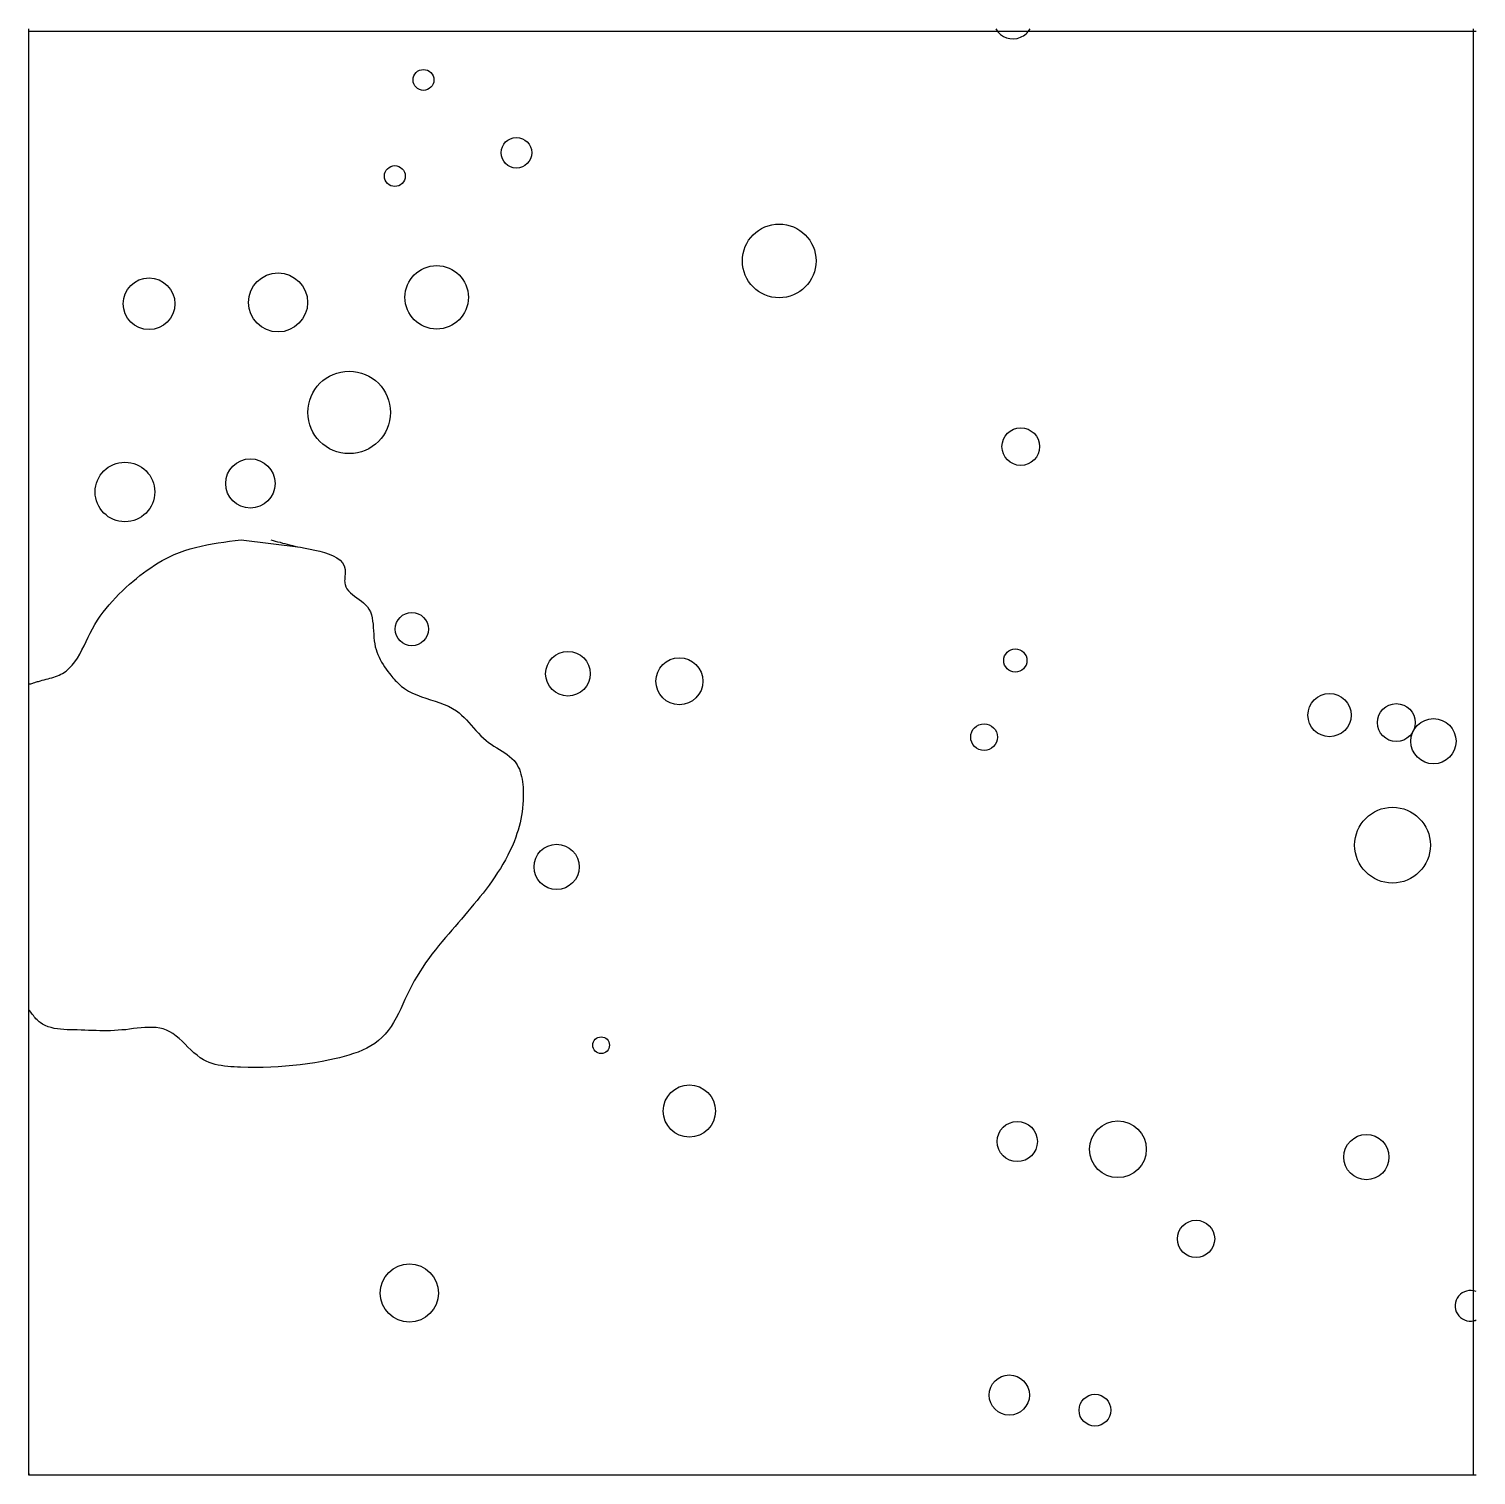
# Model space of a CAD drawing. Extents: x 3.075 to 4.061, y 1.566 to 2.551.
import ezdxf

# ---------------------------------------------------------------- set-up
doc = ezdxf.new("R2010")
doc.units = 0
for name, color, linetype in [('LAYER1', 7, 'CONTINUOUS'), ('LAYER10', 1, 'CONTINUOUS'), ('LAYER12', 5, 'CONTINUOUS')]:
    doc.layers.add(name, color=color, linetype=linetype)

msp = doc.modelspace()

# ---------------------------------------------------------------- linework, layer by layer
at = {"layer": 'LAYER1', "color": 7, "linetype": 'CONTINUOUS'}
msp.add_lwpolyline([(3.2197, 2.2028), (3.2601, 2.1977)], dxfattribs=at)
for centre, radius in [((3.3439, 2.5161), 0.0071), ((3.4072, 2.4665), 0.0104), ((3.3244, 2.4506), 0.0071), ((3.5862, 2.3928), 0.0251), ((3.3529, 2.368), 0.0216), ((3.157, 2.3636), 0.0176), ((3.2449, 2.3645), 0.0201), ((3.2933, 2.2896), 0.0281), ((3.7507, 2.2663), 0.0128), ((3.226, 2.2412), 0.0168), ((3.1406, 2.2354), 0.0203), ((3.336, 2.142), 0.0113), ((3.4423, 2.1116), 0.0152), ((3.5182, 2.1065), 0.016), ((3.747, 2.1206), 0.0079), ((3.961, 2.0834), 0.0147), ((4.0065, 2.0783), 0.0129), ((4.0318, 2.0656), 0.0154), ((3.7257, 2.0684), 0.0091), ((4.0039, 1.9948), 0.0258), ((3.4346, 1.98), 0.0154), ((3.4649, 1.8585), 0.0057), ((3.525, 1.8137), 0.0178), ((3.7483, 1.7929), 0.0137), ((3.8169, 1.7876), 0.0193), ((3.9861, 1.7823), 0.0154), ((3.8701, 1.7266), 0.0127), ((3.3343, 1.6897), 0.0198), ((3.7429, 1.6202), 0.0137), ((3.8012, 1.6099), 0.0108)]:
    msp.add_circle(centre, radius, dxfattribs=at)
for centre, radius, start, end in [((3.7454, 2.5576), 0.0135, -149.9298, -67.6307), ((3.7454, 2.5576), 0.0135, -67.6309, -30.0704), ((4.0569, 1.681), 0.0104, 68.1045, -76.037), ((4.0569, 1.681), 0.0104, -76.0368, -68.1042)]:
    msp.add_arc(centre, radius, start, end, dxfattribs=at)
at = {"layer": 'LAYER10', "color": 1, "linetype": 'CONTINUOUS'}
for points in [[(3.2399, 2.2028), (3.2415, 2.2024), (3.243, 2.2019), (3.2446, 2.2015), (3.2462, 2.2011), (3.2478, 2.2006), (3.2495, 2.2002), (3.2511, 2.1998), (3.2528, 2.1994), (3.2546, 2.1989), (3.2564, 2.1985), (3.2582, 2.1981), (3.2601, 2.1977), (3.2634, 2.1971), (3.2667, 2.1964), (3.27, 2.1958), (3.2734, 2.195), (3.2766, 2.1941), (3.2796, 2.1931), (3.2824, 2.1919), (3.2849, 2.1906), (3.2871, 2.189), (3.2887, 2.1871), (3.2899, 2.185), (3.2905, 2.1825), (3.2906, 2.1817), (3.2906, 2.1809), (3.2905, 2.1801), (3.2905, 2.1792), (3.2904, 2.1783), (3.2904, 2.1775), (3.2903, 2.1766), (3.2903, 2.1757), (3.2902, 2.1749), (3.2903, 2.174), (3.2904, 2.1732), (3.2905, 2.1724), (3.291, 2.1708), (3.2918, 2.1694), (3.2929, 2.168), (3.2941, 2.1668), (3.2955, 2.1656), (3.297, 2.1644), (3.2985, 2.1633), (3.3001, 2.1621), (3.3016, 2.161), (3.3031, 2.1598), (3.3045, 2.1585), (3.3057, 2.1572), (3.3068, 2.1555), (3.3078, 2.1537), (3.3085, 2.1517), (3.309, 2.1497), (3.3093, 2.1475), (3.3096, 2.1453), (3.3097, 2.1431), (3.3099, 2.1409), (3.31, 2.1386), (3.3102, 2.1363), (3.3104, 2.1341), (3.3107, 2.1319), (3.3111, 2.13), (3.3116, 2.1282), (3.3122, 2.1264), (3.3129, 2.1246), (3.3137, 2.1229), (3.3145, 2.1212), (3.3154, 2.1195), (3.3164, 2.1179), (3.3174, 2.1163), (3.3185, 2.1147), (3.3197, 2.1132), (3.3208, 2.1117), (3.3216, 2.1107), (3.3223, 2.1098), (3.3231, 2.1088), (3.3239, 2.1079), (3.3247, 2.107), (3.3255, 2.1062), (3.3264, 2.1053), (3.3273, 2.1045), (3.3281, 2.1037), (3.329, 2.103), (3.33, 2.1022), (3.3309, 2.1015), (3.3336, 2.0998), (3.3365, 2.0984), (3.3394, 2.0971), (3.3425, 2.0959), (3.3456, 2.0949), (3.3487, 2.0939), (3.3519, 2.0929), (3.355, 2.0918), (3.358, 2.0907), (3.3609, 2.0894), (3.3637, 2.088), (3.3663, 2.0863), (3.3682, 2.0849), (3.3699, 2.0834), (3.3716, 2.0818), (3.3733, 2.0801), (3.3749, 2.0783), (3.3764, 2.0765), (3.378, 2.0747), (3.3796, 2.0729), (3.3813, 2.0711), (3.383, 2.0693), (3.3847, 2.0676), (3.3866, 2.0661), (3.3883, 2.0648), (3.3901, 2.0635), (3.3919, 2.0623), (3.3938, 2.0612), (3.3956, 2.06), (3.3975, 2.0589), (3.3993, 2.0577), (3.401, 2.0565), (3.4026, 2.0552), (3.4042, 2.0539), (3.4056, 2.0524), (3.4068, 2.0509), (3.4077, 2.0495), (3.4085, 2.048), (3.4092, 2.0465), (3.4098, 2.0449), (3.4103, 2.0432), (3.4107, 2.0415), (3.4111, 2.0397), (3.4113, 2.0379), (3.4116, 2.0361), (3.4117, 2.0343), (3.4118, 2.0325), (3.4119, 2.0306), (3.4119, 2.028), (3.4118, 2.0253), (3.4116, 2.0227), (3.4114, 2.0201), (3.4111, 2.0175), (3.4107, 2.015), (3.4102, 2.0125), (3.4097, 2.01), (3.4091, 2.0075), (3.4084, 2.0051), (3.4076, 2.0027), (3.4068, 2.0003), (3.4056, 1.9971), (3.4043, 1.994), (3.4028, 1.9909), (3.4013, 1.9879), (3.3997, 1.9849), (3.398, 1.9819), (3.3963, 1.979), (3.3944, 1.9761), (3.3925, 1.9732), (3.3906, 1.9704), (3.3886, 1.9676), (3.3865, 1.9649), (3.3845, 1.9622), (3.3824, 1.9596), (3.3804, 1.957), (3.3783, 1.9545), (3.3762, 1.952), (3.374, 1.9494), (3.3719, 1.9469), (3.3698, 1.9445), (3.3676, 1.942), (3.3655, 1.9395), (3.3633, 1.937), (3.3612, 1.9345), (3.3588, 1.9318), (3.3565, 1.929), (3.3542, 1.9262), (3.352, 1.9234), (3.3497, 1.9205), (3.3476, 1.9176), (3.3454, 1.9147), (3.3434, 1.9117), (3.3414, 1.9086), (3.3395, 1.9055), (3.3376, 1.9024), (3.3359, 1.8991), (3.3343, 1.896), (3.3328, 1.8928), (3.3313, 1.8896), (3.3299, 1.8864), (3.3284, 1.8832), (3.3269, 1.8801), (3.3253, 1.8771), (3.3236, 1.8741), (3.3219, 1.8713), (3.3199, 1.8686), (3.3179, 1.866), (3.3156, 1.8637), (3.3133, 1.8617), (3.3108, 1.8598), (3.3081, 1.8581), (3.3053, 1.8566), (3.3024, 1.8552), (3.2994, 1.8539), (3.2963, 1.8528), (3.2931, 1.8518), (3.2899, 1.8509), (3.2867, 1.85), (3.2834, 1.8492), (3.2802, 1.8485), (3.275, 1.8475), (3.27, 1.8466), (3.2649, 1.8458), (3.2599, 1.8452), (3.2549, 1.8446), (3.2499, 1.8442), (3.2449, 1.8438), (3.2399, 1.8436), (3.2348, 1.8434), (3.2297, 1.8434), (3.2246, 1.8434), (3.2194, 1.8435), (3.2172, 1.8436), (3.215, 1.8437), (3.2128, 1.8438), (3.2106, 1.844), (3.2084, 1.8442), (3.2062, 1.8446), (3.2041, 1.845), (3.202, 1.8454), (3.2, 1.846), (3.198, 1.8468), (3.196, 1.8476), (3.1941, 1.8486), (3.1919, 1.85), (3.1897, 1.8517), (3.1876, 1.8534), (3.1855, 1.8553), (3.1835, 1.8573), (3.1815, 1.8593), (3.1795, 1.8612), (3.1775, 1.863), (3.1754, 1.8648), (3.1733, 1.8664), (3.1711, 1.8677), (3.1688, 1.8688), (3.1666, 1.8696), (3.1643, 1.8702), (3.1618, 1.8705), (3.1594, 1.8707), (3.1568, 1.8707), (3.1542, 1.8706), (3.1516, 1.8704), (3.149, 1.8701), (3.1463, 1.8698), (3.1437, 1.8694), (3.1411, 1.8691), (3.1385, 1.8689), (3.1359, 1.8687), (3.1334, 1.8685), (3.1308, 1.8684), (3.1283, 1.8684), (3.1259, 1.8684), (3.1234, 1.8684), (3.1209, 1.8685), (3.1184, 1.8685), (3.1158, 1.8686), (3.1133, 1.8687), (3.1107, 1.8688), (3.1081, 1.8689), (3.1058, 1.8689), (3.1036, 1.869), (3.1013, 1.8691), (3.099, 1.8692), (3.0968, 1.8694), (3.0946, 1.8696), (3.0924, 1.87), (3.0903, 1.8705), (3.0883, 1.8711), (3.0863, 1.8719), (3.0845, 1.8728), (3.0828, 1.874), (3.0821, 1.8745), (3.0814, 1.8752), (3.0807, 1.8758), (3.08, 1.8765), (3.0794, 1.8772), (3.0788, 1.8779), (3.0782, 1.8787), (3.0776, 1.8795), (3.077, 1.8803), (3.0764, 1.8811), (3.0758, 1.8819), (3.0752, 1.8827)], [(3.0752, 2.1044), (3.0759, 2.1046), (3.0765, 2.1048), (3.0771, 2.105), (3.0778, 2.1052), (3.0784, 2.1054), (3.0791, 2.1056), (3.0797, 2.1058), (3.0803, 2.106), (3.081, 2.1062), (3.0816, 2.1064), (3.0823, 2.1066), (3.083, 2.1068), (3.0843, 2.1071), (3.0856, 2.1074), (3.0869, 2.1078), (3.0882, 2.1081), (3.0895, 2.1085), (3.0909, 2.1089), (3.0921, 2.1093), (3.0934, 2.1097), (3.0946, 2.1101), (3.0958, 2.1106), (3.097, 2.1112), (3.0981, 2.1118), (3.1005, 2.1134), (3.1027, 2.1153), (3.1047, 2.1174), (3.1065, 2.1198), (3.1082, 2.1223), (3.1098, 2.125), (3.1113, 2.1278), (3.1127, 2.1306), (3.1141, 2.1335), (3.1155, 2.1364), (3.1169, 2.1393), (3.1184, 2.1422), (3.1201, 2.1451), (3.1219, 2.148), (3.1237, 2.1508), (3.1257, 2.1535), (3.1277, 2.1561), (3.1298, 2.1586), (3.132, 2.1611), (3.1342, 2.1634), (3.1365, 2.1658), (3.1389, 2.1681), (3.1413, 2.1703), (3.1437, 2.1725), (3.146, 2.1745), (3.1484, 2.1765), (3.1508, 2.1784), (3.1532, 2.1803), (3.1557, 2.1821), (3.1582, 2.1838), (3.1608, 2.1855), (3.1633, 2.1871), (3.166, 2.1887), (3.1687, 2.1901), (3.1714, 2.1915), (3.1741, 2.1927), (3.1777, 2.1942), (3.1813, 2.1955), (3.185, 2.1966), (3.1887, 2.1976), (3.1925, 2.1985), (3.1963, 2.1993), (3.2001, 2.2001), (3.204, 2.2007), (3.2079, 2.2013), (3.2118, 2.2018), (3.2157, 2.2023), (3.2197, 2.2028)], [(3.0752, 1.8827), (3.0752, 1.8827), (3.0752, 1.8827), (3.0752, 1.8827), (3.0752, 1.8827), (3.0752, 1.8827), (3.0752, 1.8827), (3.0752, 1.8827), (3.0752, 1.8827), (3.0752, 1.8827), (3.0752, 1.8827), (3.0752, 1.8827), (3.0752, 1.8827), (3.0752, 1.8827), (3.0752, 1.8827), (3.0752, 1.8827), (3.0752, 1.8827), (3.0752, 1.8827), (3.0752, 1.8827), (3.0752, 1.8827), (3.0752, 1.8827), (3.0752, 1.8827), (3.0752, 1.8827), (3.0752, 1.8827), (3.0752, 1.8827)], [(3.0752, 1.8827), (3.0752, 1.8827), (3.0752, 1.8827), (3.0752, 1.8827), (3.0752, 1.8827), (3.0752, 1.8827), (3.0752, 1.8827), (3.0752, 1.8827), (3.0752, 1.8827), (3.0752, 1.8827), (3.0752, 1.8827), (3.0752, 1.8827), (3.0752, 1.8827), (3.0752, 1.8827), (3.0752, 1.8827), (3.0752, 1.8827), (3.0752, 1.8827), (3.0752, 1.8827), (3.0752, 1.8827), (3.0752, 1.8827), (3.0752, 1.8827), (3.0752, 1.8827), (3.0752, 1.8827), (3.0752, 1.8827), (3.0752, 1.8827)]]:
    msp.add_lwpolyline(points, dxfattribs=at)
at = {"layer": 'LAYER12', "color": 5, "linetype": 'CONTINUOUS'}
for points in [[(3.0752, 1.5667), (3.0752, 2.5508)], [(3.0752, 2.5494), (3.0766, 2.5494)], [(3.0766, 2.5494), (4.0608, 2.5494)], [(4.0589, 2.5508), (4.0589, 1.5667)], [(3.0752, 1.5667), (3.0752, 1.5657)], [(3.0752, 1.5657), (3.0752, 1.5667)], [(3.0752, 1.5667), (3.0752, 1.5657)], [(3.0752, 1.5657), (3.0752, 1.5667)], [(3.0752, 1.5667), (3.0752, 1.5657)], [(3.0752, 1.5657), (3.0752, 1.5667)], [(3.0752, 1.5657), (3.0752, 1.5667)], [(4.0608, 1.5657), (3.0752, 1.5657)], [(4.0589, 1.5667), (4.0589, 1.5657)]]:
    msp.add_lwpolyline(points, dxfattribs=at)

doc.saveas('drawing.dxf')
